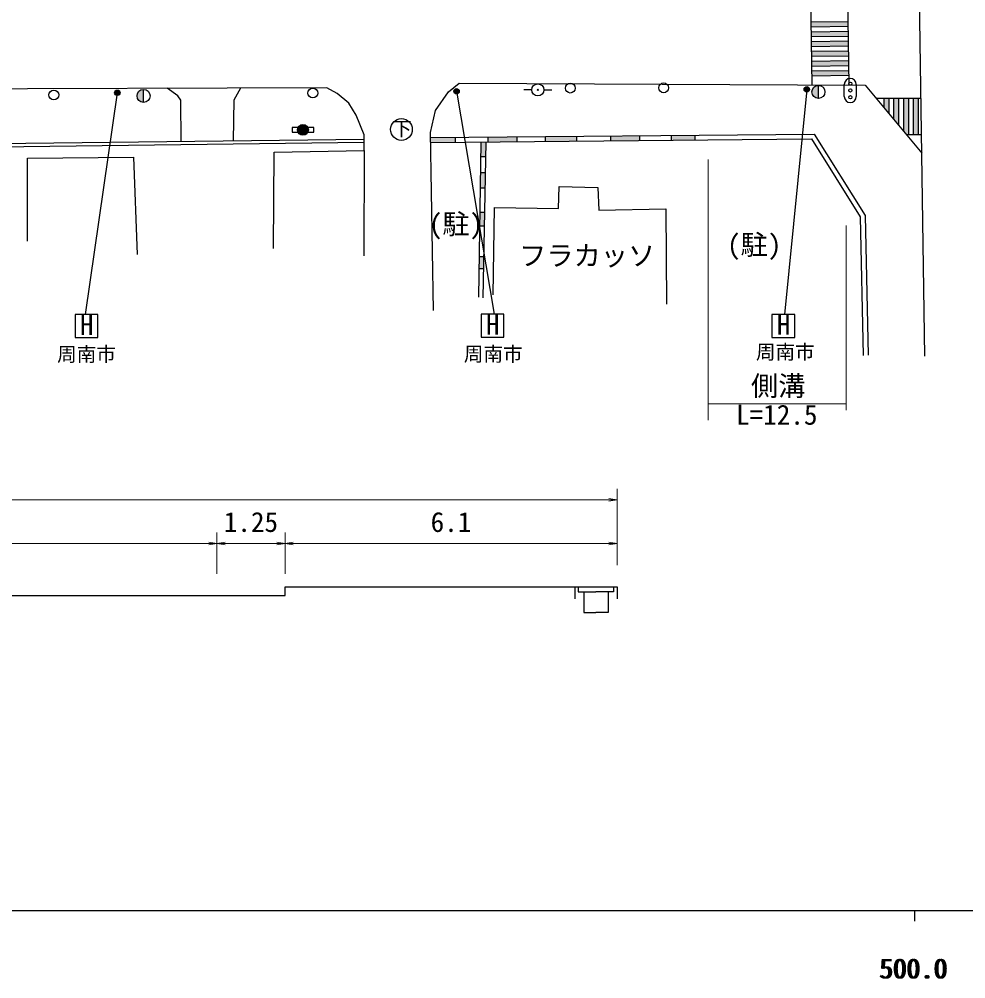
# Model space of a CAD drawing. Units: millimetres at full size, sheet at 1:1000, with parts at other scales. Extents: x 40000 to 680000, y 20000 to 380000.
# Drawn here: x 485786 to 572727, y 198715 to 286826 of the extents above; entities that cross this region are included whole.
import ezdxf
from ezdxf.enums import TextEntityAlignment as Align

# ---------------------------------------------------------------- set-up
doc = ezdxf.new("R2010")
doc.units = ezdxf.units.MM
doc.header["$LTSCALE"] = 1000
for name, color, linetype, lineweight in [('M-BGD', 7, 'Continuous', 25), ('M-BGD-EXST', 7, 'Continuous', 25), ('M-BMK-OTRS', 5, 'Continuous', 25), ('M-STR-HTXT', 7, 'Continuous', 13), ('M-STR-STRC', 7, 'Continuous', 25), ('M-TTL-BAND', 7, 'Continuous', 25)]:
    doc.layers.add(name, color=color, linetype=linetype, lineweight=lineweight)
doc.layers.add('M-BMK-HTXT', color=7, linetype='Continuous')
doc.styles.add('ＭＳ ゴシック', font='')
doc.styles.get('ＭＳ ゴシック').set_extended_font_data('MS Gothic')

# ---------------------------------------------------------------- blocks, each defined once
blk = doc.blocks.new('open_arrow')
at = {"color": 0, "linetype": 'Continuous', "lineweight": -2}
blk.add_lwpolyline([(7.5, 1.25), (0, 0), (7.5, -1.25)], dxfattribs=at)

msp = doc.modelspace()

# ---------------------------------------------------------------- hatches: boundary and pattern name
at = {"layer": 'M-BGD'}
for points in [[(497207, 280379, 0.41421), (496607, 279779, 0.41421), (497207, 279179)], [(533370, 280337, 1), (533470, 280337, 1)], [(559187, 280748, 0.41421), (558587, 280148, 0.41421), (559187, 279548)], [(511346, 276664, 1), (512346, 276664, 1)], [(525826, 275521), (525826, 275971), (523573, 275949), (523581, 275499)], [(531494, 275574), (531494, 276024), (528831, 275999), (528831, 275549)], [(536968, 275626), (536968, 276076), (534085, 276049), (534085, 275599)], [(542758, 275681), (542758, 276131), (540095, 276106), (540095, 275656)], [(547841, 275729), (547841, 276179), (545667, 276158), (545667, 275708)], [(528656, 274226), (528682, 275548), (528223, 275543), (528203, 274226)], [(528600, 271343), (528628, 272763), (528181, 272763), (528160, 271343)], [(528531, 267838), (528556, 269095), (528126, 269095), (528107, 267838)], [(528454, 263913), (528475, 265014), (528065, 265014), (528049, 263913)]]:
    msp.add_hatch(color=256, dxfattribs=at).paths.add_polyline_path(points)
at = {"layer": 'M-BGD-EXST'}
for points in [[(495046, 280068, 1), (494546, 280068, 1)], [(526205, 280206, 1), (525705, 280206, 1)], [(558370, 280382, 1), (557870, 280382, 1)]]:
    msp.add_hatch(color=256, dxfattribs=at).paths.add_polyline_path(points)
at = {"layer": 'M-STR-STRC'}
for points in [[(561934, 286626), (558534, 286577), (558540, 286127), (561941, 286176)], [(561947, 285726), (558547, 285677), (558553, 285227), (561954, 285276)], [(561960, 284826), (558560, 284777), (558566, 284328), (561967, 284377)], [(561973, 283927), (558573, 283878), (558579, 283428), (561980, 283477)], [(561986, 283027), (558586, 282978), (558592, 282528), (561993, 282577)], [(561999, 282127), (558599, 282078), (558605, 281628), (562006, 281677)], [(565651, 279586), (565201, 279586), (565201, 278729), (565651, 278187)], [(566551, 279586), (566101, 279586), (566101, 277645), (566551, 277102)], [(567451, 279586), (567001, 279586), (567001, 276560), (567257, 276251), (567451, 276251)], [(568351, 279586), (567901, 279586), (567901, 276251), (568351, 276251)]]:
    msp.add_hatch(color=256, dxfattribs=at).paths.add_polyline_path(points)

# ---------------------------------------------------------------- linework, layer by layer
at = {"layer": 'M-BGD'}
for p, q in [((497207, 279179), (497207, 280379)), ((532870, 280337), (532120, 280337)), ((533970, 280337), (534720, 280337)), ((559187, 279548), (559187, 280748)), ((517461, 275792), (441951, 274883)), ((525826, 275971), (525826, 275521)), ((528831, 275999), (528831, 275549)), ((531494, 276024), (531494, 275574)), ((534085, 276049), (534085, 275599)), ((536968, 276076), (536968, 275626)), ((540095, 276106), (540095, 275656)), ((542758, 276131), (542758, 275681)), ((545667, 276158), (545667, 275708)), ((547841, 276179), (547841, 275729)), ((517462, 275492), (441956, 274583)), ((528010, 261301), (528223, 275543)), ((528401, 261235), (528682, 275548)), ((528203, 274226), (528656, 274226)), ((528181, 272763), (528628, 272763)), ((528160, 271343), (528600, 271343)), ((528126, 269095), (528556, 269095)), ((528107, 267838), (528531, 267838)), ((528475, 265014), (528065, 265014)), ((528454, 263913), (528049, 263913)), ((536810, 234695), (536810, 233602)), ((540701, 234695), (540701, 233602))]:
    msp.add_line(p, q, dxfattribs=at)
for points in [[(517465, 274765), (517460, 276218), (516749, 278023), (516069, 279122), (514984, 280004), (514029, 280539), (477376, 280413), (476653, 280206), (476186, 279784), (475956, 279213), (475872, 275292)], [(500664, 275590), (500636, 279391), (500343, 279788), (499380, 280489)], [(505464, 275648), (505537, 279416), (506153, 280512)], [(523846, 260073), (523565, 276436), (524009, 278447), (525202, 280157), (526185, 280952), (563499, 280780), (568692, 274522)], [(511399, 276889), (510846, 276889), (510846, 276439), (511399, 276439)], [(512846, 276664), (512846, 276889), (512292, 276889)], [(512292, 276439), (512846, 276439), (512846, 276664)], [(523573, 275949), (558799, 276282), (563469, 268813), (563754, 255968)], [(523581, 275499), (558551, 275830), (563022, 268680), (563304, 255958)], [(486560, 266451), (486560, 274076), (496294, 274165), (496612, 265230)], [(509137, 265775), (509198, 274624), (517465, 274765), (517445, 265090)], [(529312, 261523), (529455, 269549), (535329, 269448), (535390, 271460), (538926, 271378), (539028, 269285), (545174, 269427), (545235, 260649)], [(359201, 234695), (390201, 234695), (390201, 233912), (442701, 233912), (442701, 234695), (457701, 234695), (457701, 233912), (510201, 233912), (510201, 234695), (540701, 234695)], [(537140, 234695), (537140, 234261), (538756, 234261)], [(540372, 234695), (540372, 234261), (538756, 234261)], [(537636, 234261), (537636, 232339), (538756, 232339)], [(539875, 234261), (539875, 232339), (538756, 232339)]]:
    msp.add_lwpolyline(points, dxfattribs=at)
for centre, radius in [((488969, 279873), 450), ((497207, 279779), 600), ((512757, 280049), 450), ((533420, 280337), 550), ((533420, 280337), 50), ((536403, 280499), 450), ((544985, 280523), 450), ((559187, 280148), 600), ((511846, 276664), 500)]:
    msp.add_circle(centre, radius, dxfattribs=at)
at = {"layer": 'M-BGD-EXST'}
for p, q in [((525955, 280206), (529415, 259733)), ((558120, 280382), (556072, 259714)), ((494796, 280068), (491861, 259700)), ((493020, 259700), (490920, 259700)), ((490920, 259700), (490920, 257600)), ((493020, 257600), (493020, 259700)), ((530304, 259733), (528204, 259733)), ((528204, 259733), (528204, 257633)), ((530304, 257633), (530304, 259733)), ((557020, 259714), (554920, 259714)), ((554920, 259714), (554920, 257614)), ((557020, 257614), (557020, 259714)), ((490920, 257600), (493020, 257600)), ((528204, 257633), (530304, 257633)), ((554920, 257614), (557020, 257614))]:
    msp.add_line(p, q, dxfattribs=at)
for centre, radius in [((494796, 280068), 250), ((525955, 280206), 250), ((558120, 280382), 250), ((520893, 276703), 1000)]:
    msp.add_circle(centre, radius, dxfattribs=at)
at = {"layer": 'M-BMK-OTRS'}
msp.add_line((568962, 255873), (567898, 329367), dxfattribs=at)
at = {"layer": 'M-STR-HTXT'}
for p, q in [((549064, 250015), (549064, 273941)), ((561726, 250935), (561726, 267875)), ((549064, 251496), (561726, 251496)), ((540701, 236695), (540701, 243695)), ((359201, 242695), (540701, 242695)), ((503951, 235912), (503951, 239695)), ((510201, 235912), (510201, 239695)), ((510201, 236695), (510201, 239695)), ((540701, 236695), (540701, 239695)), ((457701, 238695), (503951, 238695)), ((503951, 238695), (510201, 238695)), ((510201, 238695), (540701, 238695))]:
    msp.add_line(p, q, dxfattribs=at)
at = {"layer": 'M-STR-STRC'}
for p, q in [((558617, 280802), (558257, 305826)), ((562018, 280790), (561652, 306251)), ((558534, 286577), (561934, 286626)), ((558540, 286127), (561941, 286176)), ((558547, 285677), (561947, 285726)), ((558553, 285227), (561954, 285276)), ((558560, 284777), (561960, 284826)), ((558566, 284328), (561967, 284377)), ((558573, 283878), (561973, 283927)), ((558579, 283428), (561980, 283477)), ((558586, 282978), (561986, 283027)), ((558592, 282528), (561993, 282577)), ((558599, 282078), (561999, 282127)), ((558605, 281628), (562006, 281677)), ((561568, 279729), (561568, 280829)), ((562668, 280829), (562668, 279729)), ((564489, 279586), (568619, 279586)), ((565201, 279586), (565201, 278729)), ((565651, 279586), (565651, 278187)), ((566101, 279586), (566101, 277645)), ((566551, 279586), (566551, 277102)), ((567001, 279586), (567001, 276560)), ((567451, 279586), (567451, 276251)), ((567901, 279586), (567901, 276251)), ((568351, 279586), (568351, 276251)), ((567257, 276251), (568668, 276251))]:
    msp.add_line(p, q, dxfattribs=at)
for centre in [(562124, 280904), (562124, 280284), (562124, 279664)]:
    msp.add_circle(centre, 150, dxfattribs=at)
for centre, start, end in [((562118, 280829), 90, 180), ((562118, 280829), 0, 90), ((562118, 279729), 180, 270), ((562118, 279729), 270, 0)]:
    msp.add_arc(centre, 550, start, end, dxfattribs=at)
at = {"layer": 'M-TTL-BAND'}
for p, q in [((40000, 205000), (579000, 205000)), ((568000, 205000), (568000, 204000))]:
    msp.add_line(p, q, dxfattribs=at)

# ---------------------------------------------------------------- block references
at = {"layer": 'M-STR-HTXT', "xscale": 100, "yscale": 100, "rotation": 180}
for p in [(540701, 242695), (503951, 238695), (510201, 238695), (540701, 238695)]:
    msp.add_blockref('open_arrow', p, dxfattribs=at)
at = {"layer": 'M-STR-HTXT', "xscale": 100, "yscale": 100}
for p in [(503951, 238695), (510201, 238695)]:
    msp.add_blockref('open_arrow', p, dxfattribs=at)

# ---------------------------------------------------------------- texts
at = {"layer": 'M-BGD-EXST', "style": 'ＭＳ ゴシック'}
for s, height, p in [('下', 1320, (520040, 275716)), ('H', 1833, (491373, 257292)), ('H', 1833, (528656, 257325)), ('H', 1833, (555373, 257306)), ('周南市', 1320, (489272, 255011)), ('周南市', 1320, (526624, 255024)), ('周南市', 1320, (553453, 255213))]:
    msp.add_text(s, height=height, dxfattribs=at).set_placement(p, align=Align.BOTTOM_LEFT)
at = {"layer": 'M-BMK-HTXT', "style": 'ＭＳ ゴシック'}
for s, p in [('(駐)', (523410, 266546)), ('(駐)', (550798, 264654)), ('フラカッソ', (531702, 263653))]:
    msp.add_text(s, height=1833, dxfattribs=at).set_placement(p, align=Align.BOTTOM_LEFT)
at = {"layer": 'M-STR-HTXT', "style": 'ＭＳ ゴシック'}
for s, p in [('側溝', (552998, 251693)), ('L=12.5', (551623, 249041)), ('1.25', (504576, 239195)), ('6.1', (523576, 239195))]:
    msp.add_text(s, height=1833, dxfattribs=at).set_placement(p, align=Align.BOTTOM_LEFT)
at = {"layer": 'M-TTL-BAND', "style": 'ＭＳ ゴシック'}
for p in [(567844, 198195), (568000, 198195)]:
    msp.add_text('500.0', height=1833, dxfattribs=at).set_placement(p, align=Align.BOTTOM_CENTER)

doc.saveas('drawing.dxf')
